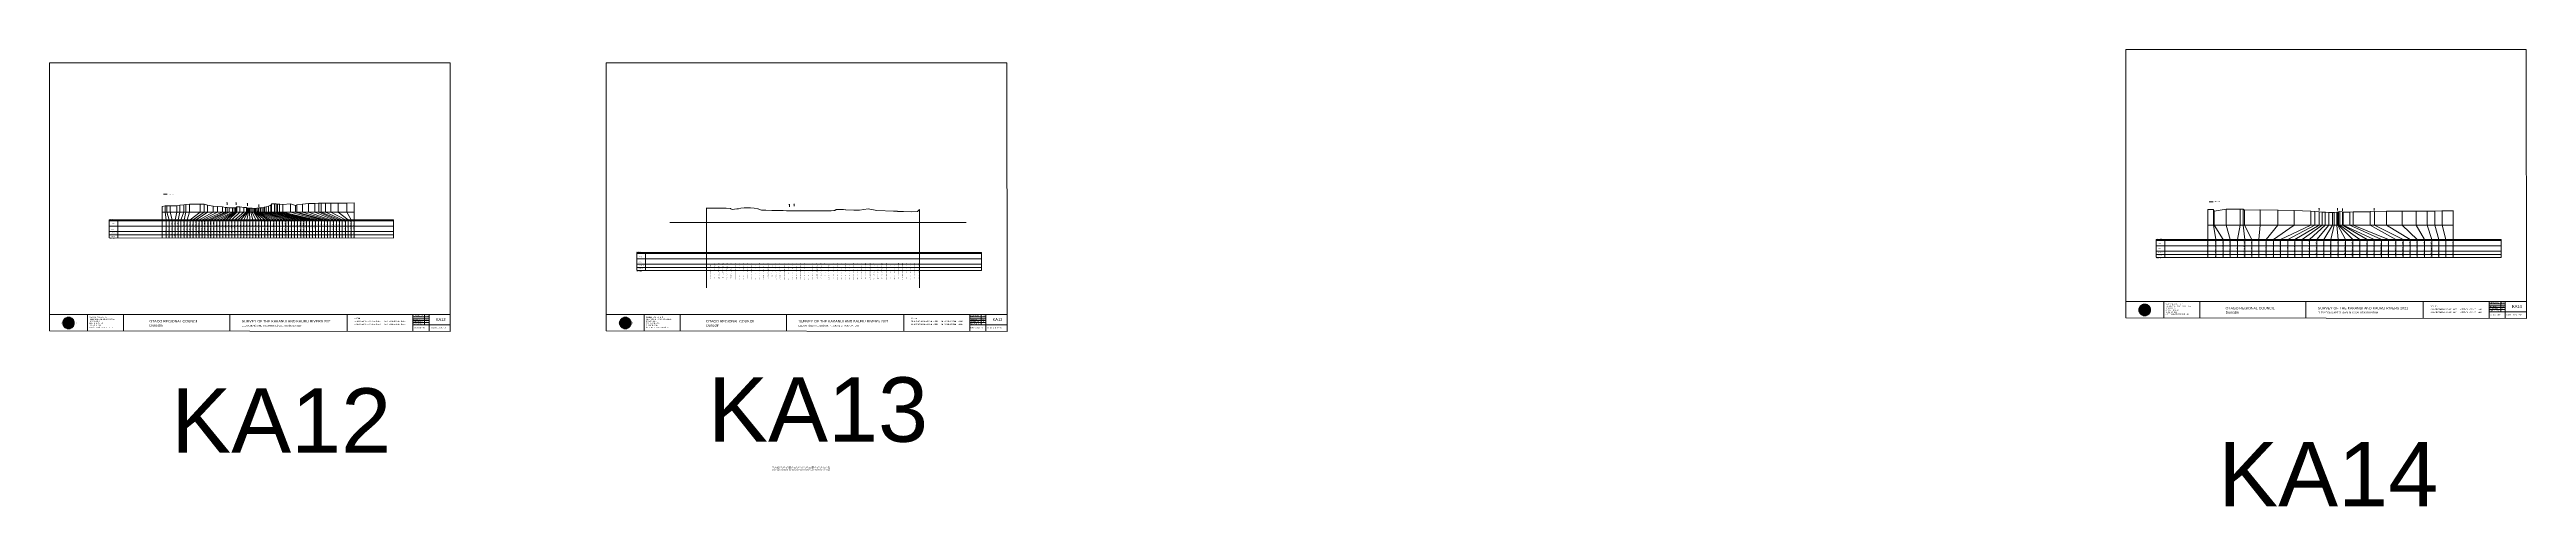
# Model space of a CAD drawing. Header units: millimetres. Extents: x -9362978 to 1075569, y -10691362 to 1425285150.
# Drawn here: x -3807641 to -1907336, y -74504 to 275345 of the extents above; entities that cross this region are included whole.
import ezdxf

# ---------------------------------------------------------------- set-up
doc = ezdxf.new("R2010")
doc.units = ezdxf.units.MM
doc.header["$PDMODE"] = 35
doc.header["$PDSIZE"] = 20
doc.layers.get('0').update_dxf_attribs({"lineweight": 0})
doc.layers.add('geo', color=7, linetype='Continuous', lineweight=0)
doc.styles.get("Standard").update_dxf_attribs({"font": 'arial.ttf'})

# ---------------------------------------------------------------- blocks, each defined once
blk = doc.blocks.new('Geomatics_Circle_SPT')
at = {"layer": 'geo', "color": 2, "linetype": 'Continuous', "lineweight": 0}
for p, q in [((-25, 5), (-5, 25)), ((0, 25), (-25, 0)), ((-25, -5), (5, 25)), ((5, -25), (-25, 5)), ((-25, 0), (0, -25)), ((-10, 23), (-23, 10)), ((10, 23), (-23, -10)), ((-23, 10), (10, -23)), ((-21, 14), (-14, 21)), ((-21, -14), (14, 21)), ((14, -21), (-21, 14)), ((0, 0), (-18, 18)), ((0, 0), (-18, -18)), ((-14, 21), (21, -14)), ((21, 14), (-14, -21)), ((23, -10), (-10, 23)), ((-10, -23), (23, 10)), ((-5, 25), (25, -5)), ((25, 5), (-5, -25)), ((25, 0), (0, 25)), ((0, 0), (18, 18)), ((0, 0), (18, -18)), ((0, -25), (25, 0)), ((5, 25), (25, 5)), ((23, 10), (10, 23)), ((14, 21), (21, 14)), ((18, 18), (18, 18)), ((-5, -25), (-25, -5)), ((-23, -10), (-10, -23)), ((-14, -21), (-21, -14)), ((-18, -18), (-18, -18)), ((25, -5), (5, -25)), ((5, -25), (5, -25)), ((10, -23), (23, -10)), ((21, -14), (14, -21)), ((18, -18), (18, -18))]:
    blk.add_line(p, q, dxfattribs=at)
at = {"layer": 'geo', "color": 1, "linetype": 'Continuous', "lineweight": 0}
for p, q in [((5, 25), (-25, 5)), ((-5, 25), (-25, -5)), ((-25, 0), (10, 23)), ((-25, 0), (-10, 23)), ((14, 21), (-25, -5)), ((-14, 21), (-25, 5)), ((21, 14), (-25, 5)), ((-21, 14), (-25, -5)), ((-25, 0), (23, 10)), ((-25, 0), (-23, 10)), ((0, 0), (-25, 5)), ((-25, 5), (-21, -14)), ((-25, 5), (-5, -25)), ((-25, 5), (14, -21)), ((-25, 5), (-25, 5)), ((0, 0), (-25, -5)), ((-23, -10), (-25, 0)), ((-10, -23), (-25, 0)), ((10, -23), (-25, 0)), ((-23, 10), (0, 25)), ((-23, -10), (0, 25)), ((-23, 10), (18, 18)), ((-23, -10), (18, 18)), ((-23, 10), (-18, 18)), ((-23, -10), (-18, 18)), ((-18, -18), (-23, 10)), ((0, -25), (-23, 10)), ((-23, 10), (18, -18)), ((-23, 10), (25, 0)), ((-23, 9), (-23, 9)), ((-23, -10), (25, 0)), ((-5, 25), (-21, 14)), ((5, 25), (-21, -14)), ((14, 21), (-21, 14)), ((-14, 21), (-21, -14)), ((0, 0), (-21, 14)), ((-21, 14), (-14, -21)), ((-21, 14), (5, -25)), ((-21, 14), (-21, 14)), ((25, 5), (-21, 14)), ((0, 0), (-21, -14)), ((-18, 18), (10, 23)), ((-18, 18), (-10, 23)), ((-18, -18), (10, 23)), ((-18, -18), (-10, 23)), ((-10, -23), (-18, 18)), ((-18, 18), (10, -23)), ((-18, 18), (23, -10)), ((-18, 18), (-18, 18)), ((-18, 18), (23, 10)), ((-18, -18), (23, 10)), ((5, 25), (-14, 21)), ((-5, 25), (-14, -21)), ((0, 0), (-14, 21)), ((-14, 21), (-5, -25)), ((-14, 21), (-14, 21)), ((25, -5), (-14, 21)), ((21, 14), (-14, 21)), ((-14, -21), (25, 5)), ((0, 0), (-14, -21)), ((-10, 23), (0, 25)), ((-10, -23), (0, 25)), ((-10, 23), (0, -25)), ((-10, 23), (18, -18)), ((-10, 23), (-10, 23)), ((-10, 23), (25, 0)), ((-10, 23), (18, 18)), ((-10, -23), (18, 18)), ((25, 0), (-10, -23)), ((0, 0), (-5, 25)), ((-5, 25), (-5, 25)), ((21, -14), (-5, 25)), ((25, 5), (-5, 25)), ((14, 21), (-5, 25)), ((-5, -25), (21, 14)), ((0, 0), (-5, -25)), ((0, 0), (5, 25)), ((0, 25), (10, -23)), ((0, 25), (0, 25)), ((0, 25), (23, -10)), ((0, 25), (23, 10)), ((0, 25), (10, 23)), ((0, -25), (10, 23)), ((0, 0), (14, 21)), ((0, 0), (21, 14)), ((23, 10), (0, -25)), ((0, 0), (25, 5)), ((0, 0), (5, -25)), ((0, 0), (14, -21)), ((0, 0), (21, -14)), ((0, 0), (25, -5)), ((14, -21), (5, 25)), ((25, -5), (5, 25)), ((21, 14), (5, 25)), ((5, 25), (5, 25)), ((5, -25), (14, 21)), ((5, -25), (25, 5)), ((9, 23), (9, 23)), ((10, 23), (18, -18)), ((10, 23), (25, 0)), ((10, 23), (18, 18)), ((18, 18), (10, -23)), ((25, 0), (10, -23)), ((21, -14), (14, 21)), ((25, 5), (14, 21)), ((14, 21), (14, 21)), ((14, -21), (21, 14)), ((18, 18), (23, -10)), ((18, 18), (23, 10)), ((18, 18), (18, 18)), ((23, 10), (18, -18)), ((25, -5), (21, 14)), ((21, 14), (21, 14)), ((21, -14), (25, 5)), ((23, 10), (25, 0)), ((23, 10), (23, 10)), ((25, 0), (23, -10)), ((25, 5), (25, 5)), ((25, 0), (25, 0)), ((-25, 0), (-25, 0)), ((-25, 0), (23, -10)), ((-25, -5), (-25, -5)), ((-25, -5), (-14, -21)), ((-25, -5), (5, -25)), ((-25, -5), (21, -14)), ((-23, -10), (-23, -10)), ((-18, -18), (-23, -10)), ((0, -25), (-23, -10)), ((18, -18), (-23, -10)), ((-21, -14), (25, -5)), ((-21, -14), (-21, -14)), ((-21, -14), (-5, -25)), ((-21, -14), (14, -21)), ((23, -10), (-18, -18)), ((-18, -18), (-18, -18)), ((-10, -23), (-18, -18)), ((10, -23), (-18, -18)), ((-14, -21), (21, -14)), ((-14, -21), (-14, -21)), ((-14, -21), (5, -25)), ((18, -18), (-10, -23)), ((0, -25), (-10, -23)), ((-9, -23), (-9, -23)), ((-5, -25), (25, -5)), ((-5, -25), (14, -21)), ((-5, -25), (-5, -25)), ((23, -10), (0, -25)), ((10, -23), (0, -25)), ((0, -25), (0, -25)), ((5, -25), (21, -14)), ((5, -25), (5, -25)), ((18, -18), (10, -23)), ((10, -23), (10, -23)), ((14, -21), (25, -5)), ((14, -21), (14, -21)), ((23, -10), (18, -18)), ((18, -18), (18, -18)), ((21, -14), (21, -14)), ((23, -9), (23, -9)), ((25, -5), (25, -5))]:
    blk.add_line(p, q, dxfattribs=at)
at = {"layer": 'geo', "color": 114, "linetype": 'Continuous', "lineweight": 0}
for p, q in [((-25, 5), (14, 21)), ((18, 18), (-25, 0)), ((-25, -5), (21, 14)), ((-14, -21), (-25, 5)), ((10, 23), (-23, 10)), ((0, 0), (-23, 10)), ((-23, 10), (-10, -23)), ((0, 0), (-23, -10)), ((-21, 14), (5, 25)), ((-5, -25), (-21, 14)), ((25, 5), (-21, -14)), ((0, 25), (-18, 18)), ((-18, 18), (0, -25)), ((-14, 21), (-5, 25)), ((5, -25), (-14, 21)), ((0, 0), (-10, 23)), ((0, 0), (-10, -23)), ((-5, 25), (14, -21)), ((18, -18), (0, 25)), ((0, 0), (10, 23)), ((0, 0), (23, 10)), ((0, 0), (10, -23)), ((0, 0), (23, -10)), ((5, 25), (21, -14)), ((23, -10), (10, 23)), ((14, 21), (25, -5)), ((25, 0), (18, 18)), ((21, 14), (25, 5)), ((-25, 0), (-18, -18)), ((-21, -14), (-25, -5)), ((-18, -18), (25, 0)), ((25, -5), (-14, -21)), ((-10, -23), (23, -10)), ((21, -14), (-5, -25)), ((0, -25), (18, -18)), ((14, -21), (5, -25))]:
    blk.add_line(p, q, dxfattribs=at)
at = {"layer": 'geo', "color": 250, "linetype": 'Continuous', "lineweight": 0}
for p, q in [((25, 5), (-25, 5)), ((-25, 5), (-25, -5)), ((0, 0), (-25, 0)), ((-23, 10), (23, 10)), ((-23, 10), (-23, 10)), ((-23, -10), (-23, 10)), ((21, 14), (-21, 14)), ((-21, 14), (-21, -14)), ((-18, 18), (18, 18)), ((-18, -18), (-18, 18)), ((-14, 21), (-14, 21)), ((14, 21), (-14, 21)), ((-14, 21), (-14, -21)), ((-10, 23), (10, 23)), ((-10, -23), (-10, 23)), ((-5, 25), (5, 25)), ((-5, 25), (-5, -25)), ((0, 0), (0, 25)), ((0, 0), (0, -25)), ((0, 0), (25, 0)), ((5, 25), (5, -25)), ((10, -23), (10, 23)), ((14, 21), (14, -21)), ((18, -18), (18, 18)), ((21, 14), (21, 14)), ((21, -14), (21, 14)), ((23, 10), (23, -10)), ((25, 5), (25, 5)), ((25, -5), (25, 5)), ((-25, -5), (25, -5)), ((23, -10), (-23, -10)), ((-21, -14), (21, -14)), ((18, -18), (-18, -18)), ((-14, -21), (14, -21)), ((10, -23), (-10, -23)), ((-5, -25), (5, -25))]:
    blk.add_line(p, q, dxfattribs=at)
blk = doc.blocks.new('GeomaticsNZ TITLE BLOCK')
at = {"color": 7, "linetype": 'Continuous', "lineweight": 0}
for p, q in [((0, 95), (0, 1579)), ((0, 1579), (2363, 1579)), ((2363, 1579), (2364, 95)), ((2364, 95), (0, 95)), ((0, 95), (0, 0)), ((0, 0), (2364, -4)), ((16, 95), (2364, 95)), ((224, 95), (224, 0)), ((2364, 95), (383, 95)), ((436, 95), (436, -1)), ((1063, 95), (1063, -2)), ((1755, 95), (1755, -3)), ((2144, 95), (2144, -3)), ((2144, 82), (2239, 82)), ((2144, 71), (2239, 71)), ((2144, 60), (2239, 60)), ((2144, 49), (2239, 49)), ((2144, 35), (2364, 35)), ((2212, 95), (2212, 36)), ((2239, 95), (2239, -3)), ((2364, -4), (2364, 95))]:
    blk.add_line(p, q, dxfattribs=at)
at = {"color": 7, "linetype": 'Continuous', "lineweight": 0, "xscale": 1.36, "yscale": 1.36, "zscale": 1.36}
blk.add_blockref('Geomatics_Circle_SPT', (112, 46), dxfattribs=at)
at = {"color": 7, "linetype": 'Continuous', "lineweight": 0}
for s, p in [('PK&RR', (2213, 85)), ('ST', (2220, 64)), ('PK', (2220, 51))]:
    blk.add_text(s, height=5, dxfattribs=at).set_placement(p)
at = {"color": 7, "linetype": 'Continuous', "lineweight": 0, "attachment_point": 1}
for s, width, heights, insert, char_height in [('{\\C256;Geomatics N.Z. LTD                   }', 125.08, [15.8], (69, 50), 7), ('{\\C256;GEOMATICS N.Z. LTD                   \\PTELEPHONE:  M 021 023 6 00 55;\\PPO BOX 2177\\PSOUTH DUNEDIN\\PDUNEDIN 9044\\PEmail: geomaticsnz@gmail.com}', 3535.73, [94.7], (234, 83), 7), ('{\\C256;OTAGO REGIONAL COUNCIL\\PDunedin}', 3535.73, [0], (589, 64), 15), ('{\\C256;SURVEY OF THE KAKANUI AND KAURU RIVERS 2021}', 3535.73, [0], (1134, 64), 15), ('{\\C256;ELEVATIONS ARE SHOWN IN LOCAL OTAGO DATUM}', 3535.73, [0], (1134, 35), 10), ('{\\C256;Surveyed by:}', 3535.73, [0], (2145, 92), 7), ('{\\C256;Checked by:}', 3535.73, [0], (2145, 59), 7), ('{\\C256;Approved by:}', 3535.73, [0], (2145, 46), 7), ('{\\C256;JOB No 0032021}', 3535.73, [0], (2145, 21), 7), ('{\\C256;Drawn by:}', 3535.73, [0], (2146, 70), 7), ('{\\C256;Drawn:16-JUNE-2021}', 3535.73, [0], (2245, 21), 7)]:
    blk.add_mtext_dynamic_manual_height_columns(s, width=width, gutter_width=159, heights=heights, dxfattribs=dict(at, insert=insert, char_height=char_height))

msp = doc.modelspace()

# ---------------------------------------------------------------- linework, layer by layer
at = {"color": 7, "lineweight": 0}
for p, q in [((-3721115, 155286), (-3721115, 150787)), ((-3718827, 155636), (-3718827, 150787)), ((-3717577, 155766), (-3717577, 150787)), ((-3715108, 155756), (-3715108, 150787)), ((-3709983, 155756), (-3709983, 150787)), ((-3707774, 156296), (-3707774, 150787)), ((-3704590, 156516), (-3704590, 150787)), ((-3703014, 156716), (-3703014, 150787)), ((-3700367, 156915), (-3700367, 150787)), ((-3692088, 157085), (-3692088, 150787)), ((-3689051, 156995), (-3689051, 150787)), ((-3686499, 156245), (-3686499, 150787)), ((-3682034, 155515), (-3682034, 150787)), ((-3678792, 155255), (-3678792, 150787)), ((-3674911, 154975), (-3674911, 150787)), ((-3672518, 154525), (-3672518, 150787)), ((-3671266, 156401), (-3671266, 158248)), ((-3669871, 154275), (-3669871, 150787)), ((-3667195, 154185), (-3667195, 150787)), ((-3666063, 154205), (-3666063, 150787)), ((-3664915, 154105), (-3664915, 150787)), ((-3664378, 154395), (-3664378, 150787)), ((-3664374, 156380), (-3664374, 158227)), ((-3664042, 154855), (-3664042, 150787)), ((-3661566, 154935), (-3661566, 150787)), ((-3658668, 154315), (-3658668, 150787)), ((-3656637, 154355), (-3656637, 150787)), ((-3655693, 155769), (-3655693, 157616)), ((-3655433, 153845), (-3655433, 150787)), ((-3654909, 154015), (-3654909, 150787)), ((-3654352, 153915), (-3654352, 150787)), ((-3653177, 153805), (-3653177, 150787)), ((-3652091, 153785), (-3652091, 150787)), ((-3651007, 153655), (-3651007, 150787)), ((-3650165, 153725), (-3650165, 150787)), ((-3649513, 153745), (-3649513, 150787)), ((-3648642, 153925), (-3648642, 150787)), ((-3647219, 154035), (-3647902, 151276)), ((-3647019, 154957), (-3647019, 156805)), ((-3645696, 154235), (-3645696, 150787)), ((-3644595, 154235), (-3644595, 150787)), ((-3643147, 154355), (-3643147, 150787)), ((-3642805, 154878), (-3642805, 150787)), ((-3641316, 154915), (-3641316, 150787)), ((-3639556, 155445), (-3639556, 150787)), ((-3637791, 156295), (-3637791, 150787)), ((-3637629, 156445), (-3637629, 150787)), ((-3637333, 157185), (-3637333, 150787)), ((-3635007, 157255), (-3635007, 150787)), ((-3633839, 157195), (-3633839, 150787)), ((-3632763, 156995), (-3632763, 150787)), ((-3631086, 156865), (-3631086, 150787)), ((-3628709, 156785), (-3628709, 150787)), ((-3622853, 157255), (-3622853, 150787)), ((-3618863, 155935), (-3618863, 150787)), ((-3617919, 156545), (-3617919, 150787)), ((-3613582, 156865), (-3613582, 150787)), ((-3609072, 157385), (-3609072, 150787)), ((-3604231, 157485), (-3604231, 150787)), ((-3601111, 157864), (-3601111, 150787)), ((-3599140, 157844), (-3599140, 150787)), ((-3595855, 157814), (-3595855, 150787)), ((-3591825, 157844), (-3591825, 150787)), ((-3586123, 157754), (-3586123, 150787)), ((-3579460, 157834), (-3579460, 150787)), ((-3573919, 157954), (-3573919, 150787)), ((-3303735, 153811), (-3303735, 92950)), ((-3240062, 155056), (-3240062, 156903)), ((-3236335, 155317), (-3236335, 157165)), ((-3140266, 152927), (-3140266, 92950)), ((-2151773, 152895), (-2151773, 140926)), ((-2147396, 152925), (-2147396, 140926)), ((-2137789, 153015), (-2137789, 140926)), ((-2126894, 153034), (-2126894, 140926)), ((-2124692, 153074), (-2124692, 140926)), ((-2123758, 152414), (-2123758, 140926)), ((-2111752, 152544), (-2111752, 140926)), ((-2097967, 152444), (-2097967, 140926)), ((-2085593, 152054), (-2085593, 140926)), ((-2066322, 152013), (-2066322, 153861)), ((-2052303, 152128), (-2052303, 153976)), ((-2048498, 151899), (-2048498, 153747)), ((-2024076, 152153), (-2024076, 154000)), ((-3761786, 145000), (-3543645, 145000)), ((-3721115, 150787), (-3721115, 145000)), ((-3721115, 145000), (-3721115, 131147)), ((-3718827, 150787), (-3718089, 145000)), ((-3718089, 131176), (-3718089, 145000)), ((-3717577, 150787), (-3715917, 145000)), ((-3715917, 131176), (-3715917, 145000)), ((-3715108, 150787), (-3713559, 145000)), ((-3713559, 131176), (-3713559, 145000)), ((-3709983, 150787), (-3711201, 145000)), ((-3711201, 131176), (-3711201, 145000)), ((-3707774, 150787), (-3708970, 145000)), ((-3708970, 131176), (-3708970, 145000)), ((-3704590, 150787), (-3706815, 145000)), ((-3706815, 131176), (-3706815, 145000)), ((-3703014, 150787), (-3704406, 145000)), ((-3704406, 131176), (-3704406, 145000)), ((-3700367, 150787), (-3702048, 145000)), ((-3702048, 131176), (-3702048, 145000)), ((-3692088, 150787), (-3699639, 145000)), ((-3699639, 131176), (-3699639, 145000)), ((-3689051, 150787), (-3697560, 145000)), ((-3697560, 131176), (-3697560, 145000)), ((-3686499, 150787), (-3695151, 145000)), ((-3695151, 131176), (-3695151, 145000)), ((-3682034, 150787), (-3692837, 145000)), ((-3692837, 131176), (-3692837, 145000)), ((-3678792, 150787), (-3690651, 145000)), ((-3690651, 131176), (-3690651, 145000)), ((-3674911, 150787), (-3688399, 145000)), ((-3688399, 131176), (-3688399, 145000)), ((-3672518, 150787), (-3685982, 145000)), ((-3685982, 131176), (-3685982, 145000)), ((-3671304, 150787), (-3683890, 145000)), ((-3683890, 131176), (-3683890, 145000)), ((-3669871, 150787), (-3681617, 145000)), ((-3681617, 131176), (-3681617, 145000)), ((-3667195, 150787), (-3679296, 145000)), ((-3679296, 131176), (-3679296, 145000)), ((-3666063, 150787), (-3676917, 145000)), ((-3676917, 131176), (-3676917, 145000)), ((-3664915, 150787), (-3674650, 145000)), ((-3674650, 131176), (-3674650, 145000)), ((-3664378, 150787), (-3672323, 145000)), ((-3672323, 131176), (-3672323, 145000)), ((-3664042, 150787), (-3670194, 145000)), ((-3670194, 131176), (-3670194, 145000)), ((-3661566, 150787), (-3667745, 145000)), ((-3667745, 131176), (-3667745, 145000)), ((-3658668, 150787), (-3665488, 145000)), ((-3665488, 131176), (-3665488, 145000)), ((-3656637, 150787), (-3663192, 145000)), ((-3663192, 131176), (-3663192, 145000)), ((-3655927, 150787), (-3660907, 145000)), ((-3655433, 150787), (-3658525, 145000)), ((-3658525, 131176), (-3658525, 145000)), ((-3654909, 150787), (-3656307, 145000)), ((-3656307, 131176), (-3656307, 145000)), ((-3654352, 150787), (-3653857, 145000)), ((-3653857, 131176), (-3653857, 145000)), ((-3653177, 150787), (-3651639, 145000)), ((-3652091, 150787), (-3649451, 145000)), ((-3651639, 131176), (-3651639, 145000)), ((-3651007, 150787), (-3647139, 145000)), ((-3650165, 150787), (-3644945, 145000)), ((-3649513, 150787), (-3642581, 145000)), ((-3649451, 131176), (-3649451, 145000)), ((-3648642, 150787), (-3640189, 145000)), ((-3647902, 151276), (-3647902, 150787)), ((-3647902, 150787), (-3638059, 145000)), ((-3647139, 131176), (-3647139, 145000)), ((-3646982, 150787), (-3635512, 145000)), ((-3645696, 150787), (-3633456, 145000)), ((-3644945, 131176), (-3644945, 145000)), ((-3644595, 150787), (-3631145, 145000)), ((-3643147, 150787), (-3628835, 145000)), ((-3642805, 150787), (-3626338, 145000)), ((-3642581, 131176), (-3642581, 145000)), ((-3641316, 150787), (-3624318, 145000)), ((-3640189, 131176), (-3640189, 145000)), ((-3639556, 150787), (-3622043, 145000)), ((-3638059, 131176), (-3638059, 145000)), ((-3637791, 150787), (-3619752, 145000)), ((-3637629, 150787), (-3617399, 145000)), ((-3637333, 150787), (-3614918, 145000)), ((-3635512, 131176), (-3635512, 145000)), ((-3635007, 150787), (-3612612, 145000)), ((-3633839, 150787), (-3610374, 145000)), ((-3633456, 131176), (-3633456, 145000)), ((-3632763, 150787), (-3608147, 145000)), ((-3631145, 131176), (-3631145, 145000)), ((-3631086, 150787), (-3605882, 145000)), ((-3628835, 131176), (-3628835, 145000)), ((-3628709, 150787), (-3603663, 145000)), ((-3626338, 131176), (-3626338, 145000)), ((-3624318, 131176), (-3624318, 145000)), ((-3622853, 150787), (-3601287, 145000)), ((-3622043, 131176), (-3622043, 145000)), ((-3619752, 131176), (-3619752, 145000)), ((-3618863, 150787), (-3599051, 145000)), ((-3617919, 150787), (-3596715, 145000)), ((-3617399, 131176), (-3617399, 145000)), ((-3614918, 131176), (-3614918, 145000)), ((-3613582, 150787), (-3594428, 145000)), ((-3612612, 131176), (-3612612, 145000)), ((-3610374, 131176), (-3610374, 145000)), ((-3609072, 150787), (-3592297, 145000)), ((-3608147, 131176), (-3608147, 145000)), ((-3605882, 131176), (-3605882, 145000)), ((-3604231, 150787), (-3589842, 145000)), ((-3603663, 131176), (-3603663, 145000)), ((-3601287, 131176), (-3601287, 145000)), ((-3601111, 150787), (-3587594, 145000)), ((-3599140, 150787), (-3585262, 145000)), ((-3599051, 131176), (-3599051, 145000)), ((-3596715, 131176), (-3596715, 145000)), ((-3595855, 150787), (-3583059, 145000)), ((-3594428, 131176), (-3594428, 145000)), ((-3592297, 131176), (-3592297, 145000)), ((-3591825, 150787), (-3580682, 145000)), ((-3589842, 131176), (-3589842, 145000)), ((-3587594, 131176), (-3587594, 145000)), ((-3586123, 150787), (-3578458, 145000)), ((-3585262, 131176), (-3585262, 145000)), ((-3583059, 131176), (-3583059, 145000)), ((-3580682, 131176), (-3580682, 145000)), ((-3579460, 150787), (-3576154, 145000)), ((-3578458, 131176), (-3578458, 145000)), ((-3576154, 131176), (-3576154, 145000)), ((-3573919, 150787), (-3573919, 145000)), ((-3573919, 145000), (-3573919, 131147)), ((-1963564, 140926), (-2151773, 140926)), ((-2151773, 140926), (-2151773, 130000)), ((-2147396, 140926), (-2145623, 130000)), ((-2146976, 151705), (-2146976, 140926)), ((-2146976, 140926), (-2140130, 130000)), ((-2137789, 140926), (-2134537, 130000)), ((-2126894, 140926), (-2129010, 130000)), ((-2124692, 140926), (-2123475, 130000)), ((-2123758, 140926), (-2118064, 130000)), ((-2111752, 140926), (-2112596, 130000)), ((-2097967, 140926), (-2107067, 130000)), ((-2085593, 140926), (-2101466, 130000)), ((-2072880, 140926), (-2095963, 130000)), ((-2069723, 140926), (-2090398, 130000)), ((-2066409, 140926), (-2084934, 130000)), ((-2064076, 140926), (-2079353, 130000)), ((-2061647, 140926), (-2073848, 130000)), ((-2072880, 151584), (-2072880, 140926)), ((-2069723, 151344), (-2069723, 140926)), ((-2058879, 140926), (-2068280, 130000)), ((-2066409, 150974), (-2066409, 140926)), ((-2064076, 150874), (-2064076, 140926)), ((-2056131, 140926), (-2062802, 130000)), ((-2061647, 150783), (-2061647, 140926)), ((-2058879, 150713), (-2058879, 140926)), ((-2054757, 140926), (-2057377, 130000)), ((-2056131, 150653), (-2056131, 140926)), ((-2054757, 150543), (-2054757, 140926)), ((-2052786, 150783), (-2052786, 140926)), ((-2052786, 140926), (-2051860, 130000)), ((-2052116, 150963), (-2052116, 140926)), ((-2052116, 140926), (-2046249, 130000)), ((-2051533, 151173), (-2051533, 140926)), ((-2051533, 140926), (-2040622, 130000)), ((-2050560, 151253), (-2050560, 140926)), ((-2050560, 140926), (-2035288, 130000)), ((-2048426, 151023), (-2048426, 140926)), ((-2048426, 140926), (-2029592, 130000)), ((-2047844, 150943), (-2047844, 140926)), ((-2047844, 140926), (-2024077, 130000)), ((-2042782, 150923), (-2042782, 140926)), ((-2042782, 140926), (-2018612, 130000)), ((-2040381, 151033), (-2040381, 140926)), ((-2040381, 140926), (-2013064, 130000)), ((-2027124, 151223), (-2027124, 140926)), ((-2027124, 140926), (-2007538, 130000)), ((-2023918, 151313), (-2023918, 140926)), ((-2023918, 140926), (-2001911, 130000)), ((-2014822, 151503), (-2014822, 140926)), ((-2014822, 140926), (-1996592, 130000)), ((-2002596, 151623), (-2002596, 140926)), ((-2002596, 140926), (-1991078, 130000)), ((-1991968, 151622), (-1991968, 140926)), ((-1991968, 140926), (-1985435, 130000)), ((-1983636, 151692), (-1983636, 140926)), ((-1983636, 140926), (-1979943, 130000)), ((-1977614, 151722), (-1977614, 140926)), ((-1977614, 140926), (-1974516, 130000)), ((-1972128, 151822), (-1972128, 140926)), ((-1972128, 140926), (-1969090, 130000)), ((-1963564, 151982), (-1963564, 116176)), ((-2191376, 130000), (-2191376, 129453)), ((-2151773, 130000), (-2151773, 116176)), ((-2145623, 130000), (-2145623, 116176)), ((-2140130, 130000), (-2140130, 116176)), ((-2134537, 130000), (-2134537, 116176)), ((-2129010, 130000), (-2129010, 116176)), ((-2123475, 130000), (-2123475, 116176)), ((-2118064, 130000), (-2118064, 116176)), ((-2112596, 130000), (-2112596, 116176)), ((-2107067, 130000), (-2107067, 116176)), ((-2101466, 130000), (-2101466, 116176)), ((-2095963, 130000), (-2095963, 116176)), ((-2090398, 130000), (-2090398, 116176)), ((-2084934, 130000), (-2084934, 116176)), ((-2079353, 130000), (-2079353, 116176)), ((-2073848, 130000), (-2073848, 116176)), ((-2068280, 130000), (-2068280, 116176)), ((-2062802, 130000), (-2062802, 116176)), ((-2057377, 130000), (-2057377, 116176)), ((-2051860, 130000), (-2051860, 116176)), ((-2046249, 130000), (-2046249, 116176)), ((-2040622, 130000), (-2040622, 116176)), ((-2035288, 130000), (-2035288, 116176)), ((-2029592, 130000), (-2029592, 116176)), ((-2024077, 130000), (-2024077, 116176)), ((-2018612, 130000), (-2018612, 116176)), ((-2013064, 130000), (-2013064, 116176)), ((-2007538, 130000), (-2007538, 116176)), ((-2001911, 130000), (-2001911, 116176)), ((-1996592, 130000), (-1996592, 116176)), ((-1991078, 130000), (-1991078, 116176)), ((-1985435, 130000), (-1985435, 116176)), ((-1979943, 130000), (-1979943, 116176)), ((-1974516, 130000), (-1974516, 116176)), ((-1969090, 130000), (-1969090, 116176))]:
    msp.add_line(p, q, dxfattribs=at)
at = {"color": 1, "lineweight": 0}
for p, q in [((-3720333, 164520), (-3717426, 164520)), ((-2150667, 158730), (-2147760, 158730))]:
    msp.add_line(p, q, dxfattribs=at)
at = {"color": 7, "lineweight": 0, "transparency": 33554687}
for p, q in [((-3761786, 145000), (-3543645, 145000)), ((-3761786, 145000), (-3543645, 145000)), ((-3761786, 144453), (-3761786, 131303)), ((-3761786, 144154), (-3543645, 144154)), ((-3761786, 140031), (-3543645, 140031)), ((-3761786, 135970), (-3543645, 135970)), ((-3761786, 133366), (-3543645, 133366)), ((-3755150, 145000), (-3755150, 131176)), ((-3543645, 145000), (-3543645, 131176)), ((-3761786, 131180), (-3543645, 131053)), ((-3357100, 120000), (-3092520, 120000)), ((-3357100, 119453), (-3357100, 106303)), ((-3357100, 119154), (-3092520, 119154)), ((-3357100, 115031), (-3092520, 115031)), ((-3350465, 120000), (-3350465, 106176)), ((-3092520, 120000), (-3092520, 106176)), ((-2191376, 130000), (-1926795, 130000)), ((-2191376, 129453), (-2191376, 116303)), ((-2191376, 129154), (-1926795, 129154)), ((-2191376, 125031), (-1926795, 125031)), ((-2191376, 120970), (-1926795, 120970)), ((-2191376, 118366), (-1926795, 118366)), ((-2191376, 116176), (-1926795, 116176)), ((-2184740, 130000), (-2184740, 116176)), ((-1926795, 130000), (-1926795, 116176)), ((-3357100, 110970), (-3092520, 110970)), ((-3357100, 108366), (-3092520, 108366)), ((-3357100, 106176), (-3092520, 106176))]:
    msp.add_line(p, q, dxfattribs=at)
at = {"lineweight": 0}
for p, q in [((-3761786, 145000), (-3761786, 144453)), ((-3721115, 150787), (-3573919, 150787)), ((-3331629, 143003), (-3104283, 143003)), ((-3357100, 120000), (-3357100, 119453))]:
    msp.add_line(p, q, dxfattribs=at)
at = {"color": 1, "lineweight": 0}
for points in [[(-3721115, 155286), (-3718827, 155636), (-3717577, 155766), (-3715108, 155786), (-3709983, 155756), (-3707774, 156296), (-3704590, 156516), (-3703014, 156716), (-3700367, 156915), (-3692088, 157085), (-3689051, 156995), (-3686499, 156245), (-3682034, 155515), (-3678792, 155255), (-3674911, 154975), (-3672518, 154525), (-3671304, 154345), (-3669871, 154275), (-3667195, 154185), (-3666063, 154205), (-3664915, 154105), (-3664378, 154395), (-3664042, 154855), (-3661566, 154935), (-3658668, 154315), (-3656637, 154355), (-3655927, 154085), (-3655433, 153845), (-3654909, 154015), (-3654352, 153915), (-3653177, 153805), (-3652091, 153785), (-3651007, 153655), (-3650165, 153725), (-3649513, 153745), (-3648642, 153925), (-3647219, 154035), (-3646982, 154185), (-3645696, 154235), (-3644595, 154235), (-3643147, 154355), (-3642805, 154665), (-3641316, 154915), (-3639556, 155445), (-3637791, 156295), (-3637629, 156445), (-3637333, 157185), (-3635007, 157255), (-3633839, 157195), (-3632763, 156995), (-3631086, 156865), (-3628709, 156785), (-3622853, 157255), (-3618863, 155935), (-3617919, 156545), (-3613582, 156865), (-3609072, 157385), (-3604231, 157485), (-3601111, 157864), (-3599140, 157844), (-3595855, 157814), (-3591825, 157844), (-3586123, 157754), (-3579460, 157834), (-3573919, 157954)], [(-3303735, 153811), (-3298144, 153931), (-3292379, 153941), (-3288528, 153881), (-3285145, 153741), (-3284997, 153271), (-3283855, 152781), (-3280218, 153361), (-3279154, 153511), (-3277209, 153911), (-3274824, 154061), (-3274228, 154171), (-3269999, 154121), (-3266963, 153920), (-3264115, 153400), (-3263914, 153320), (-3262291, 152570), (-3261365, 152430), (-3258020, 152400), (-3253530, 152150), (-3249531, 152080), (-3246595, 152090), (-3244691, 152000), (-3242181, 151920), (-3240666, 151860), (-3238572, 151950), (-3236579, 151860), (-3231887, 151860), (-3229564, 151800), (-3224823, 151809), (-3220659, 151849), (-3217595, 151809), (-3214064, 151909), (-3210419, 151969), (-3207898, 151869), (-3205881, 152089), (-3205228, 152169), (-3204139, 152889), (-3201474, 152859), (-3198404, 152769), (-3196852, 152649), (-3190554, 152399), (-3186130, 152269), (-3179631, 153308), (-3172904, 152218), (-3160003, 151618), (-3158722, 151548), (-3157032, 151488), (-3157034, 151288), (-3152586, 151288), (-3146661, 151208), (-3141810, 151308), (-3140266, 152927)], [(-2151773, 152895), (-2147396, 152925), (-2146976, 151705), (-2137789, 153015), (-2126894, 153034), (-2124692, 153074), (-2123758, 152414), (-2111752, 152544), (-2097967, 152444), (-2085593, 152054), (-2072880, 151584), (-2069723, 151344), (-2066409, 150974), (-2064076, 150874), (-2061647, 150783), (-2058879, 150713), (-2056131, 150653), (-2054757, 150543), (-2052786, 150783), (-2052116, 150963), (-2051533, 151173), (-2050560, 151253), (-2048426, 151023), (-2047844, 150943), (-2042782, 150923), (-2040381, 151033), (-2027124, 151223), (-2023918, 151313), (-2014822, 151503), (-2002596, 151623), (-1991968, 151622), (-1983636, 151692), (-1977614, 151722), (-1972128, 151822), (-1963564, 151982)]]:
    msp.add_lwpolyline(points, dxfattribs=at)
at = {"color": 7, "lineweight": 0}
for points in [[(-3671304, 154345), (-3671304, 150787)], [(-3655927, 154085), (-3655927, 150787)], [(-3646982, 154185), (-3646982, 150787)], [(-3660907, 145000), (-3660907, 131147)], [(-3635512, 145000), (-3635512, 145000), (-3635512, 145000)]]:
    msp.add_lwpolyline(points, dxfattribs=at)
for p in [(-3721115, 155286), (-3718827, 155636), (-3717577, 155766), (-3715108, 155786), (-3709983, 155756), (-3707774, 156296), (-3704590, 156516), (-3703014, 156716), (-3700367, 156915), (-3692088, 157085), (-3689051, 156995), (-3686499, 156245), (-3682034, 155515), (-3678792, 155255), (-3674911, 154975), (-3672518, 154525), (-3671304, 154345), (-3669871, 154275), (-3667195, 154185), (-3666063, 154205), (-3664915, 154105), (-3664378, 154395), (-3664042, 154855), (-3661566, 154935), (-3658668, 154315), (-3656637, 154355), (-3655927, 154085), (-3655433, 153845), (-3654909, 154015), (-3654352, 153915), (-3653177, 153805), (-3652091, 153785), (-3651007, 153655), (-3650165, 153725), (-3649513, 153745), (-3648642, 153925), (-3647219, 154035), (-3646982, 154185), (-3645696, 154235), (-3644595, 154235), (-3643147, 154355), (-3642805, 154665), (-3641316, 154915), (-3639556, 155445), (-3637791, 156295), (-3637629, 156445), (-3637333, 157185), (-3635007, 157255), (-3633839, 157195), (-3632763, 156995), (-3631086, 156865), (-3628709, 156785), (-3622853, 157255), (-3618863, 155935), (-3617919, 156545), (-3613582, 156865), (-3609072, 157385), (-3604231, 157485), (-3601111, 157864), (-3599140, 157844), (-3595855, 157814), (-3591825, 157844), (-3586123, 157754), (-3579460, 157834), (-3573919, 157954), (-3303735, 153811), (-3298144, 153931), (-3292379, 153941), (-3288528, 153881), (-3285145, 153741), (-3284997, 153271), (-3283855, 152781), (-3280218, 153361), (-3279154, 153511), (-3277209, 153911), (-3274824, 154061), (-3274228, 154171), (-3269999, 154121), (-3266963, 153920), (-3264115, 153400), (-3263914, 153320), (-3262291, 152570), (-3261365, 152430), (-3258020, 152400), (-3253530, 152150), (-3249531, 152080), (-3246595, 152090), (-3205881, 152089), (-3205228, 152169), (-3204139, 152889), (-3201474, 152859), (-3198404, 152769), (-3196852, 152649), (-3190554, 152399), (-3186130, 152269), (-3179631, 153308), (-3172904, 152218), (-3140266, 152927), (-2151773, 152895), (-2147396, 152925), (-2137789, 153015), (-2126894, 153034), (-2124692, 153074), (-2123758, 152414), (-2111752, 152544), (-2097967, 152444), (-2085593, 152054), (-3244691, 152000), (-3242181, 151920), (-3240666, 151860), (-3238572, 151950), (-3236579, 151860), (-3231887, 151800), (-3229564, 151800), (-3224823, 151809), (-3220659, 151849), (-3217595, 151809), (-3214064, 151909), (-3210419, 151969), (-3207898, 151869), (-3160003, 151618), (-3158722, 151548), (-3157034, 151288), (-3157032, 151488), (-3152586, 151288), (-3146661, 151208), (-3141810, 151308), (-2146976, 151705), (-2072880, 151584), (-2069723, 151344), (-2066409, 150974), (-2064076, 150874), (-2061647, 150783), (-2058879, 150713), (-2056131, 150653), (-2054757, 150543), (-2052786, 150783), (-2052116, 150963), (-2051533, 151173), (-2050560, 151253), (-2048426, 151023), (-2047844, 150943), (-2042782, 150923), (-2040381, 151033), (-2027124, 151223), (-2023918, 151313), (-2014822, 151503), (-2002596, 151623), (-1991968, 151622), (-1983636, 151692), (-1977614, 151722), (-1972128, 151822), (-1963564, 151982)]:
    msp.add_point(p, dxfattribs=at)

# ---------------------------------------------------------------- block references
at = {"color": 7, "lineweight": 0, "xscale": 130.037656131007, "yscale": 130.037656131007, "zscale": 130.037656131007}
for p in [(-2214744, 69985), (-3807641, 59985), (-3380468, 59985)]:
    msp.add_blockref('GeomaticsNZ TITLE BLOCK', p, dxfattribs=at)

# ---------------------------------------------------------------- texts
at = {"color": 7, "lineweight": 0, "transparency": 33554687}
for s, height, p in [('Ground Level', 473.07, (-3716141, 164520)), ('Ground Level', 473.07, (-2146474, 158730)), ('DATUM 145.00', 473.07, (-3761853, 145136)), ('Ground Level', 473.07, (-3760393, 134739)), ('Easting', 473.1, (-3760410, 137528)), ('Northing', 473.1, (-3760342, 141866)), ('Section KA12', 473.07, (-3761853, 130258)), ('Chainage', 473.1, (-3760391, 132135)), ('DATUM 120.00', 473.07, (-3357167, 120136)), ('Northing', 473.1, (-3355656, 116387)), ('Section KA14', 473.07, (-2191443, 115258)), ('DATUM 130.00', 473.07, (-2191443, 130136)), ('Ground Level', 473.07, (-2189984, 119739)), ('Chainage', 473.1, (-2189981, 117414)), ('Easting', 473.1, (-2190001, 122528)), ('Northing', 473.1, (-2189932, 126387)), ('Section KA10', 473.07, (-3357167, 105258)), ('Ground Level', 473.07, (-3355708, 109739)), ('Chainage', 473.1, (-3355705, 107414)), ('Easting', 473.1, (-3355725, 112528))]:
    msp.add_text(s, height=height, dxfattribs=at).set_placement(p)
at = {"color": 7, "lineweight": 0}
for s, p in [('  4.94  155.29  1426573.84  5006809.51', (-3721201, 131266)), ('  7.23  155.64  1426572.56  5006807.56', (-3718322, 131242)), ('  8.48  155.77  1426571.79  5006806.57', (-3716030, 131247)), (' 10.94  155.79  1426569.98  5006804.88', (-3713739, 131199)), (' 16.07  155.76  1426567.18  5006800.52', (-3711447, 131199)), (' 18.28  156.30  1426565.27  5006799.25', (-3709156, 131199)), (' 21.46  156.52  1426563.01  5006797.00', (-3706864, 131255)), (' 23.04  156.72  1426562.20  5006795.61', (-3704573, 131255)), (' 25.69  156.92  1426560.32  5006793.74', (-3702281, 131255)), (' 33.96  157.09  1426554.89  5006787.49', (-3699990, 131246)), (' 37.00  157.00  1426552.85  5006785.24', (-3697698, 131246)), (' 39.55  156.25  1426550.99  5006783.48', (-3695406, 131246)), (' 44.02  155.52  1426547.96  5006780.20', (-3693115, 131266)), (' 47.26  155.26  1426545.88  5006777.71', (-3690823, 131266)), (' 51.14  154.98  1426543.39  5006774.73', (-3688532, 131246)), (' 53.54  154.53  1426541.79  5006772.95', (-3686240, 131246)), (' 54.75  154.35  1426541.11  5006771.93', (-3683949, 131246)), (' 56.18  154.28  1426540.00  5006771.00', (-3681657, 131246)), (' 58.86  154.19  1426538.11  5006769.10', (-3679366, 131246)), (' 59.99  154.21  1426537.52  5006768.11', (-3677074, 131246)), (' 61.14  154.11  1426536.68  5006767.32', (-3674783, 131249)), (' 61.68  154.40  1426536.21  5006767.02', (-3672491, 131249)), (' 62.01  154.86  1426535.92  5006766.83', (-3670199, 131249)), (' 64.49  154.94  1426534.24  5006765.01', (-3667908, 131249)), (' 67.39  154.32  1426532.33  5006762.83', (-3665616, 131249)), (' 69.42  154.36  1426531.15  5006761.16', (-3663324, 131249)), (' 70.13  154.09  1426530.69  5006760.62', (-3661033, 131242)), (' 70.62  153.85  1426530.44  5006760.18', (-3658741, 131242)), (' 71.14  154.02  1426530.44  5006759.48', (-3656449, 131242)), (' 71.70  153.92  1426529.77  5006759.33', (-3654158, 131242)), (' 72.88  153.81  1426528.79  5006758.63', (-3651866, 131242)), (' 73.96  153.79  1426528.29  5006757.62', (-3649575, 131242)), (' 75.05  153.66  1426527.09  5006757.24', (-3647283, 131242)), (' 75.89  153.73  1426526.51  5006756.63', (-3644991, 131242)), (' 76.54  153.75  1426526.29  5006755.95', (-3642700, 131242)), (' 77.41  153.93  1426525.81  5006755.21', (-3640408, 131242)), (' 78.83  154.04  1426524.44  5006754.53', (-3638116, 131242)), (' 79.07  154.19  1426524.33  5006754.31', (-3635825, 131242)), (' 80.36  154.24  1426523.64  5006753.20', (-3633533, 131247)), (' 81.46  154.24  1426522.86  5006752.42', (-3631241, 131247)), (' 82.91  154.36  1426521.94  5006751.30', (-3628950, 131247)), (' 83.25  154.67  1426521.64  5006751.11', (-3626659, 131247)), (' 84.74  154.92  1426520.57  5006750.07', (-3624367, 131247)), (' 86.50  155.45  1426519.75  5006748.44', (-3622076, 131247)), (' 88.26  156.30  1426518.59  5006747.11', (-3619784, 131247)), (' 88.42  156.45  1426518.27  5006747.18', (-3617493, 131247)), (' 88.72  157.19  1426518.15  5006746.89', (-3615201, 131247)), (' 91.05  157.26  1426516.35  5006745.38', (-3612910, 131246)), (' 92.21  157.20  1426515.56  5006744.52', (-3610618, 131246)), (' 93.29  157.00  1426515.51  5006743.12', (-3608327, 131246)), (' 94.97  156.87  1426514.28  5006741.97', (-3606036, 131246)), (' 97.34  156.79  1426514.03  5006739.03', (-3603744, 131246)), ('103.20  157.26  1426508.93  5006735.71', (-3601453, 131199)), ('107.19  155.94  1426506.04  5006732.94', (-3599161, 131199)), ('108.13  156.55  1426505.43  5006732.22', (-3596869, 131199)), ('112.47  156.87  1426502.58  5006728.95', (-3594578, 131199)), ('116.98  157.39  1426499.65  5006725.52', (-3592286, 131199)), ('121.82  157.49  1426496.00  5006722.29', (-3589995, 131199)), ('124.94  157.86  1426494.07  5006719.83', (-3587703, 131199)), ('126.91  157.84  1426492.97  5006718.17', (-3585412, 131199)), ('130.20  157.81  1426490.49  5006715.98', (-3583121, 131199)), ('134.23  157.84  1426487.90  5006712.89', (-3580829, 131199)), ('139.93  157.75  1426484.20  5006708.55', (-3578537, 131199)), ('146.59  157.83  1426479.55  5006703.77', (-3576246, 131199)), ('152.13  157.95  1426475.90  5006699.60', (-3573954, 131199)), ('    7.81  152.90  1427033.34  5006086.71', (-2151863, 116060)), ('  12.19  152.93  1427030.63  5006083.26', (-2145753, 116017)), ('  12.61  151.71  1427027.89  5006085.23', (-2140236, 116017)), ('  21.80  153.02  1427021.11  5006079.02', (-2134718, 116073)), ('  32.69  153.03  1427013.25  5006071.46', (-2129201, 116064)), ('  34.89  153.07  1427011.89  5006069.68', (-2123683, 116064)), ('  35.83  152.41  1427011.32  5006068.92', (-2118166, 116064)), ('  47.83  152.54  1427002.32  5006060.97', (-2112649, 116085)), ('  61.62  152.44  1426992.09  5006051.73', (-2107131, 116067)), ('  73.99  152.05  1426982.85  5006043.50', (-2101614, 116060)), ('  86.71  151.58  1426973.35  5006035.05', (-2096096, 116065)), ('  89.86  151.34  1426970.93  5006033.02', (-2090579, 116065)), ('  93.18  150.97  1426968.28  5006031.01', (-2085061, 116064)), ('  95.51  150.87  1426966.59  5006029.40', (-2079544, 116064)), ('  97.94  150.78  1426964.87  5006027.68', (-2074026, 116064)), (' 100.71  150.71  1426962.73  5006025.92', (-2068509, 116017)), (' 103.46  150.65  1426960.77  5006023.99', (-2062992, 116017)), (' 104.83  150.54  1426959.84  5006022.97', (-2057474, 116017)), (' 106.80  150.78  1426958.07  5006021.99', (-2051957, 116017)), (' 107.47  150.96  1426957.52  5006021.60', (-2046440, 116017)), (' 108.05  151.17  1426957.23  5006021.05', (-2040922, 116017)), (' 109.03  151.25  1426956.65  5006020.24', (-2035405, 116017)), (' 111.16  151.02  1426955.04  5006018.84', (-2029887, 116017)), (' 111.74  150.94  1426954.87  5006018.16', (-2024370, 116017)), (' 116.80  150.92  1426951.01  5006014.88', (-2018853, 116017)), (' 119.21  151.03  1426948.95  5006013.58', (-2013336, 116017)), (' 132.46  151.22  1426939.17  5006004.63', (-2007818, 116017)), (' 135.67  151.31  1426937.08  5006002.16', (-2002301, 116017)), (' 144.76  151.50  1426930.27  5005996.13', (-1996784, 116017)), (' 156.99  151.62  1426921.02  5005988.13', (-1991266, 116017)), (' 167.62  151.62  1426913.13  5005981.01', (-1985749, 116017)), (' 175.95  151.69  1426906.96  5005975.41', (-1980231, 116017)), (' 181.97  151.72  1426902.26  5005971.63', (-1974714, 116017)), (' 187.46  151.82  1426898.21  5005967.93', (-1969196, 116017)), (' 196.02  151.98  1426892.16  5005961.85', (-1963679, 116017)), ('  0.90  153.81  1426984.50  5006142.58', (-3303233, 99251)), ('  6.49  153.93  1426979.72  5006138.98', (-3300102, 99253)), (' 12.25  153.94  1426974.75  5006136.06', (-3296972, 99204)), (' 16.10  153.88  1426971.56  5006133.89', (-3293841, 99204)), (' 19.49  153.74  1426968.61  5006132.23', (-3290710, 99204)), (' 19.63  153.27  1426968.48  5006132.16', (-3287580, 99204)), (' 20.78  152.78  1426967.58  5006131.44', (-3284449, 99259)), (' 24.41  153.36  1426964.51  5006129.49', (-3281318, 99259)), (' 25.48  153.51  1426963.58  5006128.97', (-3278188, 99259)), (' 27.42  153.91  1426961.84  5006128.09', (-3275057, 99259)), (' 29.81  154.06  1426959.63  5006127.14', (-3271926, 99259)), (' 30.40  154.17  1426959.05  5006126.95', (-3268796, 99250)), (' 34.63  154.12  1426955.52  5006124.61', (-3265665, 99250)), (' 37.67  153.92  1426953.26  5006122.48', (-3262534, 99250)), (' 40.52  153.40  1426950.71  5006121.19', (-3259404, 99271)), (' 40.72  153.32  1426950.56  5006121.05', (-3256273, 99271)), (' 42.34  152.57  1426948.86  5006120.73', (-3253142, 99271)), (' 43.27  152.43  1426948.18  5006120.06', (-3250011, 99271)), (' 46.61  152.40  1426945.42  5006118.16', (-3246881, 99271)), (' 51.10  152.15  1426941.39  5006116.15', (-3243750, 99251)), (' 55.10  152.08  1426937.98  5006114.06', (-3240620, 99251)), (' 58.04  152.09  1426935.54  5006112.42', (-3237489, 99251)), (' 59.94  152.00  1426933.86  5006111.52', (-3234358, 99251)), (' 62.45  151.92  1426931.76  5006110.14', (-3231228, 99253)), (' 63.97  151.86  1426930.54  5006109.23', (-3228097, 99253)), (' 66.06  151.95  1426928.65  5006108.31', (-3224966, 99253)), (' 68.05  151.86  1426926.80  5006107.52', (-3221836, 99253)), (' 72.75  151.80  1426923.14  5006104.50', (-3218705, 99247)), (' 75.07  151.80  1426920.62  5006104.19', (-3215575, 99247)), (' 79.81  151.81  1426916.81  5006101.32', (-3212444, 99247)), (' 83.97  151.85  1426913.46  5006098.81', (-3209314, 99251)), (' 87.04  151.81  1426910.95  5006097.04', (-3206183, 99251)), (' 90.57  151.91  1426907.67  5006095.64', (-3203053, 99251)), (' 94.21  151.97  1426904.25  5006094.26', (-3199922, 99251)), (' 96.73  151.87  1426902.19  5006092.79', (-3196792, 99251)), (' 98.75  152.09  1426900.54  5006091.62', (-3193661, 99251)), (' 99.40  152.17  1426899.97  5006091.30', (-3190531, 99251)), ('100.49  152.89  1426899.03  5006090.75', (-3187400, 99204)), ('103.16  152.86  1426896.81  5006089.27', (-3184270, 99204)), ('106.23  152.77  1426894.34  5006087.42', (-3181139, 99204)), ('107.78  152.65  1426892.98  5006086.67', (-3178008, 99204)), ('114.08  152.40  1426887.12  5006084.20', (-3174878, 99204)), ('118.50  152.27  1426883.56  5006081.53', (-3171747, 99204)), ('125.00  153.31  1426877.92  5006078.30', (-3168617, 99204)), ('131.73  152.22  1426871.69  5006075.62', (-3165486, 99204)), ('144.63  151.62  1426861.12  5006068.15', (-3162355, 99204)), ('145.91  151.55  1426859.98  5006067.56', (-3159225, 99204)), ('147.60  151.29  1426858.06  5006067.49', (-3156094, 99204)), ('147.60  151.49  1426858.07  5006067.47', (-3152964, 99204)), ('152.05  151.29  1426854.78  5006064.30', (-3149834, 99204)), ('157.97  151.21  1426849.32  5006061.89', (-3146703, 99204)), ('162.82  151.31  1426846.23  5006057.61', (-3143572, 99204)), ('164.37  152.93  1426844.51  5006057.47', (-3140442, 99204)), ('SH   KA13', (-3252755, -47088)), ('SH   KA13', (-3251913, -47088)), ('SH   KA13', (-3251071, -47088)), ('SH   KA13', (-3250230, -47088)), ('TB   KA13', (-3249394, -47073)), ('BB   KA13', (-3248559, -47108)), ('SH   KA13', (-3247717, -47088)), ('SH   KA13', (-3246875, -47088)), ('SH   KA13', (-3246033, -47088)), ('SH   KA13', (-3245191, -47088)), ('SH   KA13', (-3244349, -47088)), ('SH   KA13', (-3243508, -47088)), ('SH   KA13', (-3242666, -47088)), ('SH   KA13', (-3241824, -47088)), ('SH   KA13', (-3240982, -47088)), ('TB   KA13', (-3240147, -47073)), ('BB   KA13', (-3239311, -47108)), ('SH   KA13', (-3238469, -47088)), ('SH   KA13', (-3237628, -47088)), ('SH   KA13', (-3236786, -47088)), ('SH   KA13', (-3235944, -47088)), ('W    KA13', (-3235108, -47065)), ('SH   KA13', (-3234267, -47088)), ('SH   KA13', (-3233425, -47088)), ('SH   KA13', (-3232583, -47088)), ('SH   KA13', (-3231741, -47088)), ('SH   KA13', (-3230899, -47088)), ('SH   KA13', (-3230057, -47088)), ('SH   KA13', (-3229215, -47088)), ('SH   KA13', (-3228374, -47088)), ('SH   KA13', (-3227532, -47088)), ('SH   KA13', (-3226690, -47088)), ('SH   KA13', (-3225848, -47088)), ('SH   KA13', (-3225006, -47088)), ('SH   KA13', (-3224164, -47088)), ('W    KA13', (-3223329, -47065)), ('BB   KA13', (-3222494, -47108)), ('TB   KA13', (-3221658, -47073)), ('SH   KA13', (-3220816, -47088)), ('SH   KA13', (-3219974, -47088)), ('SH   KA13', (-3219133, -47088)), ('SH   KA13', (-3218291, -47088)), ('SH   KA13', (-3217449, -47088)), ('SH   KA13', (-3216607, -47088)), ('SH   KA13', (-3215765, -47088)), ('SH   KA13', (-3214923, -47088)), ('W    KA13', (-3214088, -47065)), ('SH   KA13', (-3213246, -47088)), ('SH   KA13', (-3212404, -47088)), ('SH   KA13', (-3211562, -47088)), ('SH   KA13', (-3210720, -47088)), ('BB   KA13', (-3209885, -47108)), ('TB   KA13', (-3209050, -47073))]:
    msp.add_text(s, height=500, rotation=90, dxfattribs=at).set_placement(p)
for s, height, p in [('A1 HORIZONTAL SCALE  1:400      VERTICAL SCALE   1:400 ', 1005.54, (-1980981, 75842)), ('SCALE :  ', 1005.5, (-1981028, 78166)), ('KA14', 2154.7, (-1918312, 77564)), ('A1 HORIZONTAL SCALE  1:400      VERTICAL SCALE   1:400 ', 1005.54, (-3573878, 66813)), ('A3 HORIZONTAL SCALE  1:800      VERTICAL SCALE   1:800', 1005.54, (-3573878, 64489)), ('SCALE :  ', 1005.5, (-3573925, 69137)), ('KA12', 2154.7, (-3511209, 67564)), ('A1 HORIZONTAL SCALE  1:400      VERTICAL SCALE   1:400 ', 1005.54, (-3146705, 66813)), ('A3 HORIZONTAL SCALE  1:800      VERTICAL SCALE   1:800', 1005.54, (-3146705, 64489)), ('SCALE :  ', 1005.5, (-3146752, 69137)), ('KA13', 2154.7, (-3084036, 67564)), ('A3 HORIZONTAL SCALE  1:800      VERTICAL SCALE   1:800', 1005.54, (-1980981, 73518)), ('KA13', 49394.5, (-3302410, -25016)), ('KA12', 49394.5, (-3714278, -33446)), ('KA14', 49394.5, (-2143855, -74504))]:
    msp.add_text(s, height=height, dxfattribs=at).set_placement(p)
at = {"color": 7, "lineweight": 0, "char_height": 500, "attachment_point": 1, "rotation": 90}
for insert in [(-3672054, 157707), (-3665162, 157686), (-3656480, 157074), (-3647806, 156263), (-3240850, 156361), (-3237123, 156623), (-2067109, 153319), (-2053091, 153434), (-2049286, 153205), (-2024864, 153458)]:
    msp.add_mtext_dynamic_manual_height_columns('W', width=4277.93, gutter_width=12.5, heights=[0], dxfattribs=dict(at, insert=insert))

doc.saveas('drawing.dxf')
